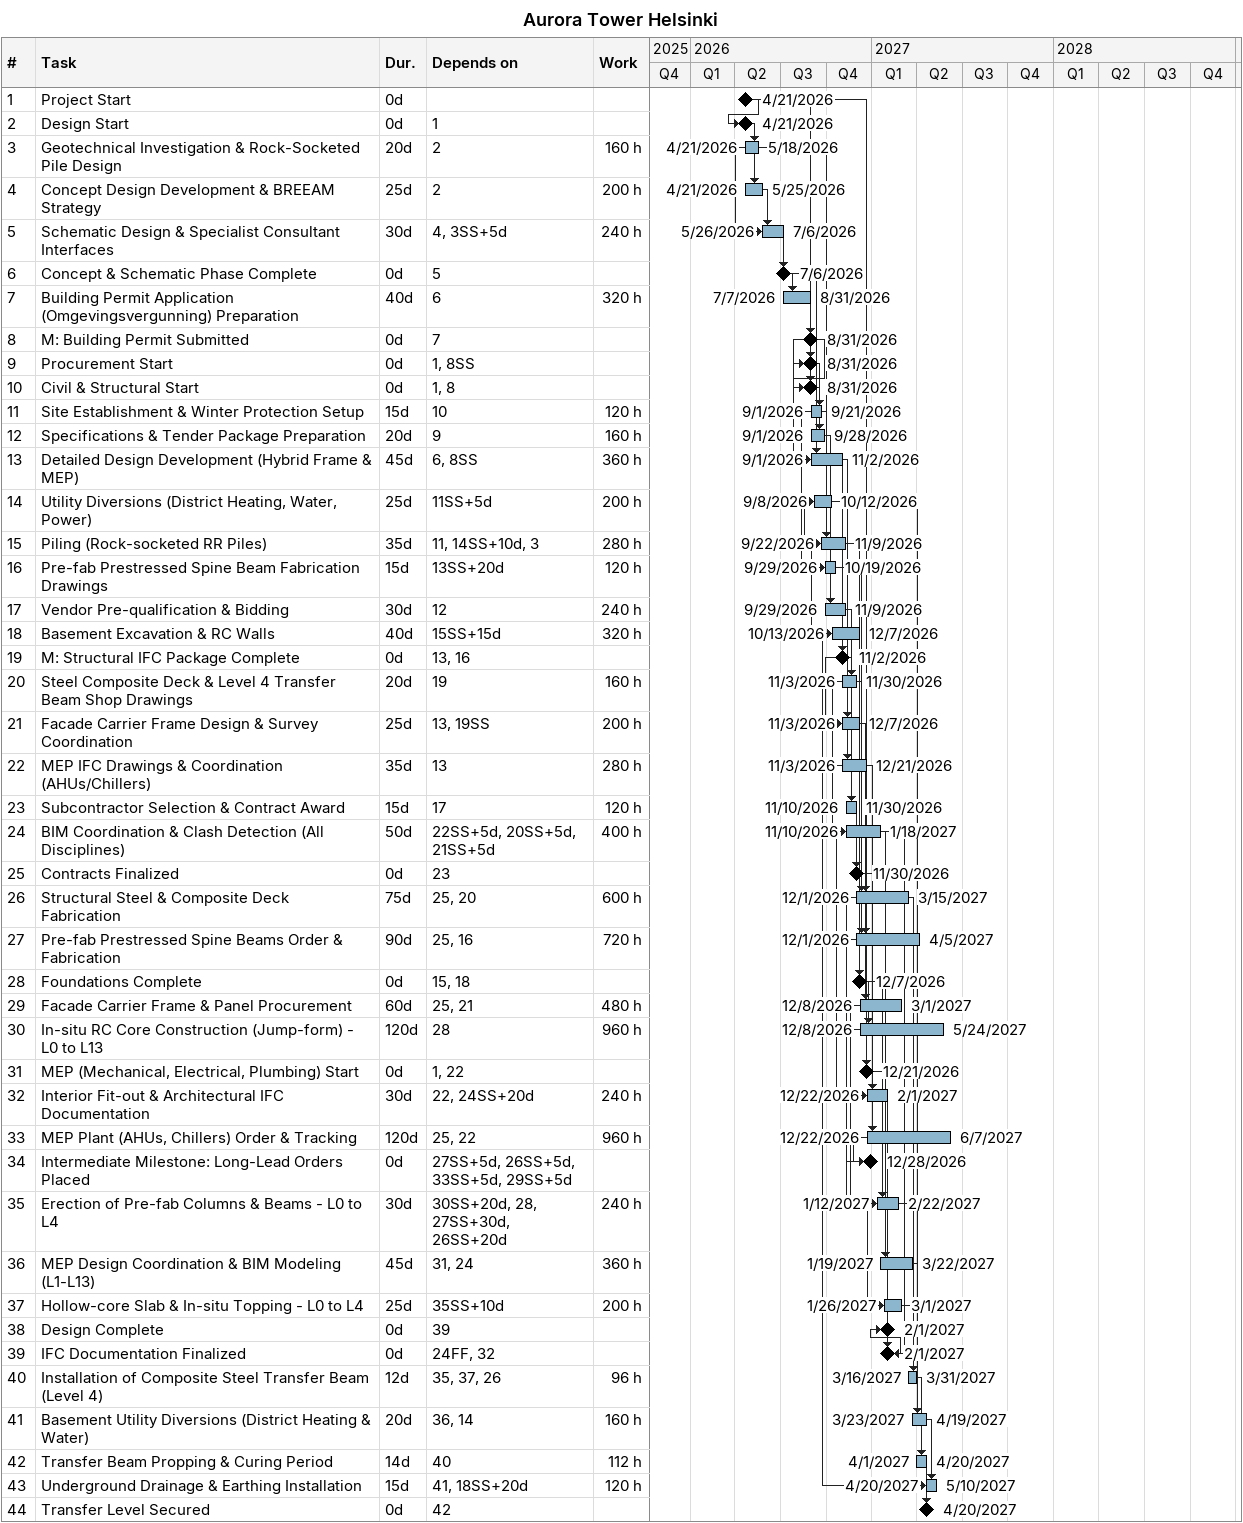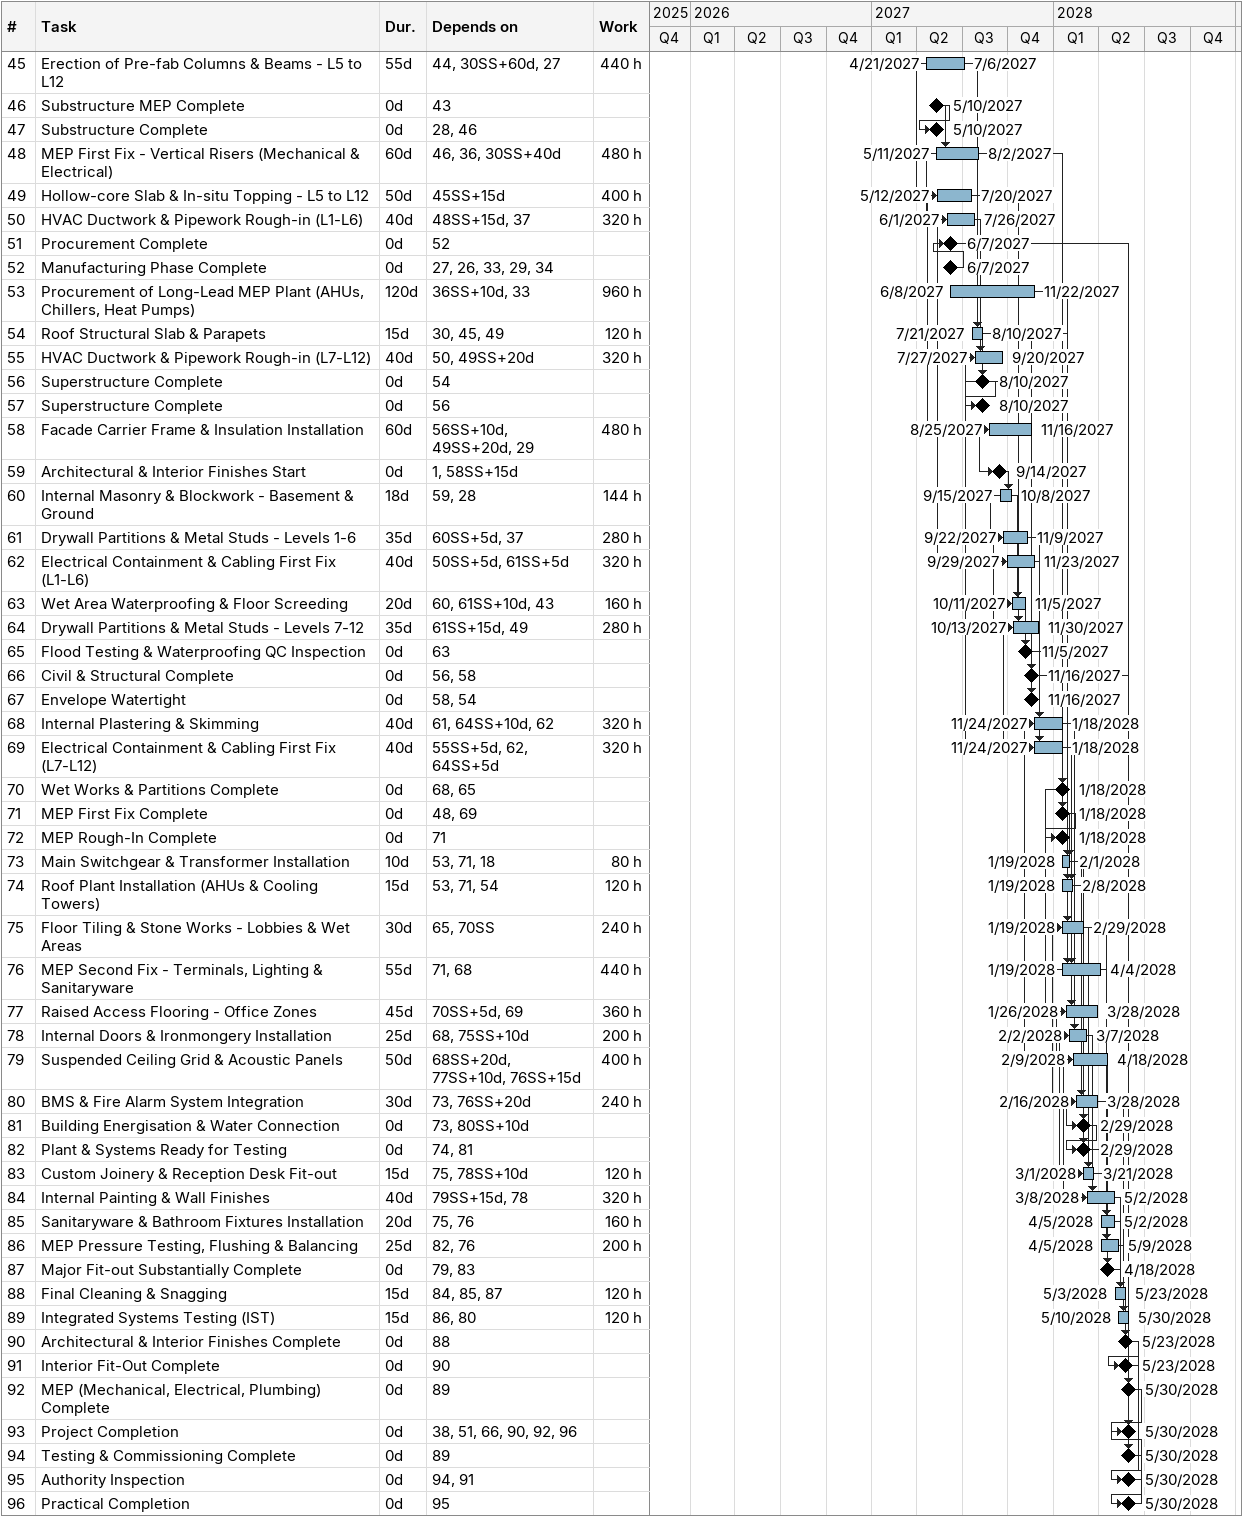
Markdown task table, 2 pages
Aurora Tower Helsinki

| ID | Task | Duration | Start | Finish | Predecessors | Work (h) |
|---|---|---|---|---|---|---|
| 1 | Project Start | 0d | 2026-04-21 | 2026-04-21 |  |  |
| 2 | Design Start | 0d | 2026-04-21 | 2026-04-21 | 1 |  |
| 3 | Geotechnical Investigation & Rock-Socketed Pile Design | 20d | 2026-04-21 | 2026-05-18 | 2 | 160 |
| 4 | Concept Design Development & BREEAM Strategy | 25d | 2026-04-21 | 2026-05-25 | 2 | 200 |
| 5 | Schematic Design & Specialist Consultant Interfaces | 30d | 2026-05-26 | 2026-07-06 | 4, 3SS+5d | 240 |
| 6 | Concept & Schematic Phase Complete | 0d | 2026-07-06 | 2026-07-06 | 5 |  |
| 7 | Building Permit Application (Omgevingsvergunning) Preparation | 40d | 2026-07-07 | 2026-08-31 | 6 | 320 |
| 8 | M: Building Permit Submitted | 0d | 2026-08-31 | 2026-08-31 | 7 |  |
| 9 | Procurement Start | 0d | 2026-08-31 | 2026-08-31 | 1, 8SS |  |
| 10 | Civil & Structural Start | 0d | 2026-08-31 | 2026-08-31 | 1, 8 |  |
| 11 | Site Establishment & Winter Protection Setup | 15d | 2026-09-01 | 2026-09-21 | 10 | 120 |
| 12 | Specifications & Tender Package Preparation | 20d | 2026-09-01 | 2026-09-28 | 9 | 160 |
| 13 | Detailed Design Development (Hybrid Frame & MEP) | 45d | 2026-09-01 | 2026-11-02 | 6, 8SS | 360 |
| 14 | Utility Diversions (District Heating, Water, Power) | 25d | 2026-09-08 | 2026-10-12 | 11SS+5d | 200 |
| 15 | Piling (Rock-socketed RR Piles) | 35d | 2026-09-22 | 2026-11-09 | 11, 14SS+10d, 3 | 280 |
| 16 | Pre-fab Prestressed Spine Beam Fabrication Drawings | 15d | 2026-09-29 | 2026-10-19 | 13SS+20d | 120 |
| 17 | Vendor Pre-qualification & Bidding | 30d | 2026-09-29 | 2026-11-09 | 12 | 240 |
| 18 | Basement Excavation & RC Walls | 40d | 2026-10-13 | 2026-12-07 | 15SS+15d | 320 |
| 19 | M: Structural IFC Package Complete | 0d | 2026-11-02 | 2026-11-02 | 13, 16 |  |
| 20 | Steel Composite Deck & Level 4 Transfer Beam Shop Drawings | 20d | 2026-11-03 | 2026-11-30 | 19 | 160 |
| 21 | Facade Carrier Frame Design & Survey Coordination | 25d | 2026-11-03 | 2026-12-07 | 13, 19SS | 200 |
| 22 | MEP IFC Drawings & Coordination (AHUs/Chillers) | 35d | 2026-11-03 | 2026-12-21 | 13 | 280 |
| 23 | Subcontractor Selection & Contract Award | 15d | 2026-11-10 | 2026-11-30 | 17 | 120 |
| 24 | BIM Coordination & Clash Detection (All Disciplines) | 50d | 2026-11-10 | 2027-01-18 | 22SS+5d, 20SS+5d, 21SS+5d | 400 |
| 25 | Contracts Finalized | 0d | 2026-11-30 | 2026-11-30 | 23 |  |
| 26 | Structural Steel & Composite Deck Fabrication | 75d | 2026-12-01 | 2027-03-15 | 25, 20 | 600 |
| 27 | Pre-fab Prestressed Spine Beams Order & Fabrication | 90d | 2026-12-01 | 2027-04-05 | 25, 16 | 720 |
| 28 | Foundations Complete | 0d | 2026-12-07 | 2026-12-07 | 15, 18 |  |
| 29 | Facade Carrier Frame & Panel Procurement | 60d | 2026-12-08 | 2027-03-01 | 25, 21 | 480 |
| 30 | In-situ RC Core Construction (Jump-form) - L0 to L13 | 120d | 2026-12-08 | 2027-05-24 | 28 | 960 |
| 31 | MEP (Mechanical, Electrical, Plumbing) Start | 0d | 2026-12-21 | 2026-12-21 | 1, 22 |  |
| 32 | Interior Fit-out & Architectural IFC Documentation | 30d | 2026-12-22 | 2027-02-01 | 22, 24SS+20d | 240 |
| 33 | MEP Plant (AHUs, Chillers) Order & Tracking | 120d | 2026-12-22 | 2027-06-07 | 25, 22 | 960 |
| 34 | Intermediate Milestone: Long-Lead Orders Placed | 0d | 2026-12-28 | 2026-12-28 | 27SS+5d, 26SS+5d, 33SS+5d, 29SS+5d |  |
| 35 | Erection of Pre-fab Columns & Beams - L0 to L4 | 30d | 2027-01-12 | 2027-02-22 | 30SS+20d, 28, 27SS+30d, 26SS+20d | 240 |
| 36 | MEP Design Coordination & BIM Modeling (L1-L13) | 45d | 2027-01-19 | 2027-03-22 | 31, 24 | 360 |
| 37 | Hollow-core Slab & In-situ Topping - L0 to L4 | 25d | 2027-01-26 | 2027-03-01 | 35SS+10d | 200 |
| 38 | Design Complete | 0d | 2027-02-01 | 2027-02-01 | 39 |  |
| 39 | IFC Documentation Finalized | 0d | 2027-02-01 | 2027-02-01 | 24FF, 32 |  |
| 40 | Installation of Composite Steel Transfer Beam (Level 4) | 12d | 2027-03-16 | 2027-03-31 | 35, 37, 26 | 96 |
| 41 | Basement Utility Diversions (District Heating & Water) | 20d | 2027-03-23 | 2027-04-19 | 36, 14 | 160 |
| 42 | Transfer Beam Propping & Curing Period | 14d | 2027-04-01 | 2027-04-20 | 40 | 112 |
| 43 | Underground Drainage & Earthing Installation | 15d | 2027-04-20 | 2027-05-10 | 41, 18SS+20d | 120 |
| 44 | Transfer Level Secured | 0d | 2027-04-20 | 2027-04-20 | 42 |  |
| 45 | Erection of Pre-fab Columns & Beams - L5 to L12 | 55d | 2027-04-21 | 2027-07-06 | 44, 30SS+60d, 27 | 440 |
| 46 | Substructure MEP Complete | 0d | 2027-05-10 | 2027-05-10 | 43 |  |
| 47 | Substructure Complete | 0d | 2027-05-10 | 2027-05-10 | 28, 46 |  |
| 48 | MEP First Fix - Vertical Risers (Mechanical & Electrical) | 60d | 2027-05-11 | 2027-08-02 | 46, 36, 30SS+40d | 480 |
| 49 | Hollow-core Slab & In-situ Topping - L5 to L12 | 50d | 2027-05-12 | 2027-07-20 | 45SS+15d | 400 |
| 50 | HVAC Ductwork & Pipework Rough-in (L1-L6) | 40d | 2027-06-01 | 2027-07-26 | 48SS+15d, 37 | 320 |
| 51 | Procurement Complete | 0d | 2027-06-07 | 2027-06-07 | 52 |  |
| 52 | Manufacturing Phase Complete | 0d | 2027-06-07 | 2027-06-07 | 27, 26, 33, 29, 34 |  |
| 53 | Procurement of Long-Lead MEP Plant (AHUs, Chillers, Heat Pumps) | 120d | 2027-06-08 | 2027-11-22 | 36SS+10d, 33 | 960 |
| 54 | Roof Structural Slab & Parapets | 15d | 2027-07-21 | 2027-08-10 | 30, 45, 49 | 120 |
| 55 | HVAC Ductwork & Pipework Rough-in (L7-L12) | 40d | 2027-07-27 | 2027-09-20 | 50, 49SS+20d | 320 |
| 56 | Superstructure Complete | 0d | 2027-08-10 | 2027-08-10 | 54 |  |
| 57 | Superstructure Complete | 0d | 2027-08-10 | 2027-08-10 | 56 |  |
| 58 | Facade Carrier Frame & Insulation Installation | 60d | 2027-08-25 | 2027-11-16 | 56SS+10d, 49SS+20d, 29 | 480 |
| 59 | Architectural & Interior Finishes Start | 0d | 2027-09-14 | 2027-09-14 | 1, 58SS+15d |  |
| 60 | Internal Masonry & Blockwork - Basement & Ground | 18d | 2027-09-15 | 2027-10-08 | 59, 28 | 144 |
| 61 | Drywall Partitions & Metal Studs - Levels 1-6 | 35d | 2027-09-22 | 2027-11-09 | 60SS+5d, 37 | 280 |
| 62 | Electrical Containment & Cabling First Fix (L1-L6) | 40d | 2027-09-29 | 2027-11-23 | 50SS+5d, 61SS+5d | 320 |
| 63 | Wet Area Waterproofing & Floor Screeding | 20d | 2027-10-11 | 2027-11-05 | 60, 61SS+10d, 43 | 160 |
| 64 | Drywall Partitions & Metal Studs - Levels 7-12 | 35d | 2027-10-13 | 2027-11-30 | 61SS+15d, 49 | 280 |
| 65 | Flood Testing & Waterproofing QC Inspection | 0d | 2027-11-05 | 2027-11-05 | 63 |  |
| 66 | Civil & Structural Complete | 0d | 2027-11-16 | 2027-11-16 | 56, 58 |  |
| 67 | Envelope Watertight | 0d | 2027-11-16 | 2027-11-16 | 58, 54 |  |
| 68 | Internal Plastering & Skimming | 40d | 2027-11-24 | 2028-01-18 | 61, 64SS+10d, 62 | 320 |
| 69 | Electrical Containment & Cabling First Fix (L7-L12) | 40d | 2027-11-24 | 2028-01-18 | 55SS+5d, 62, 64SS+5d | 320 |
| 70 | Wet Works & Partitions Complete | 0d | 2028-01-18 | 2028-01-18 | 68, 65 |  |
| 71 | MEP First Fix Complete | 0d | 2028-01-18 | 2028-01-18 | 48, 69 |  |
| 72 | MEP Rough-In Complete | 0d | 2028-01-18 | 2028-01-18 | 71 |  |
| 73 | Main Switchgear & Transformer Installation | 10d | 2028-01-19 | 2028-02-01 | 53, 71, 18 | 80 |
| 74 | Roof Plant Installation (AHUs & Cooling Towers) | 15d | 2028-01-19 | 2028-02-08 | 53, 71, 54 | 120 |
| 75 | Floor Tiling & Stone Works - Lobbies & Wet Areas | 30d | 2028-01-19 | 2028-02-29 | 65, 70SS | 240 |
| 76 | MEP Second Fix - Terminals, Lighting & Sanitaryware | 55d | 2028-01-19 | 2028-04-04 | 71, 68 | 440 |
| 77 | Raised Access Flooring - Office Zones | 45d | 2028-01-26 | 2028-03-28 | 70SS+5d, 69 | 360 |
| 78 | Internal Doors & Ironmongery Installation | 25d | 2028-02-02 | 2028-03-07 | 68, 75SS+10d | 200 |
| 79 | Suspended Ceiling Grid & Acoustic Panels | 50d | 2028-02-09 | 2028-04-18 | 68SS+20d, 77SS+10d, 76SS+15d | 400 |
| 80 | BMS & Fire Alarm System Integration | 30d | 2028-02-16 | 2028-03-28 | 73, 76SS+20d | 240 |
| 81 | Building Energisation & Water Connection | 0d | 2028-02-29 | 2028-02-29 | 73, 80SS+10d |  |
| 82 | Plant & Systems Ready for Testing | 0d | 2028-02-29 | 2028-02-29 | 74, 81 |  |
| 83 | Custom Joinery & Reception Desk Fit-out | 15d | 2028-03-01 | 2028-03-21 | 75, 78SS+10d | 120 |
| 84 | Internal Painting & Wall Finishes | 40d | 2028-03-08 | 2028-05-02 | 79SS+15d, 78 | 320 |
| 85 | Sanitaryware & Bathroom Fixtures Installation | 20d | 2028-04-05 | 2028-05-02 | 75, 76 | 160 |
| 86 | MEP Pressure Testing, Flushing & Balancing | 25d | 2028-04-05 | 2028-05-09 | 82, 76 | 200 |
| 87 | Major Fit-out Substantially Complete | 0d | 2028-04-18 | 2028-04-18 | 79, 83 |  |
| 88 | Final Cleaning & Snagging | 15d | 2028-05-03 | 2028-05-23 | 84, 85, 87 | 120 |
| 89 | Integrated Systems Testing (IST) | 15d | 2028-05-10 | 2028-05-30 | 86, 80 | 120 |
| 90 | Architectural & Interior Finishes Complete | 0d | 2028-05-23 | 2028-05-23 | 88 |  |
| 91 | Interior Fit-Out Complete | 0d | 2028-05-23 | 2028-05-23 | 90 |  |
| 92 | MEP (Mechanical, Electrical, Plumbing) Complete | 0d | 2028-05-30 | 2028-05-30 | 89 |  |
| 93 | Project Completion | 0d | 2028-05-30 | 2028-05-30 | 38, 51, 66, 90, 92, 96 |  |
| 94 | Testing & Commissioning Complete | 0d | 2028-05-30 | 2028-05-30 | 89 |  |
| 95 | Authority Inspection | 0d | 2028-05-30 | 2028-05-30 | 94, 91 |  |
| 96 | Practical Completion | 0d | 2028-05-30 | 2028-05-30 | 95 |  |
